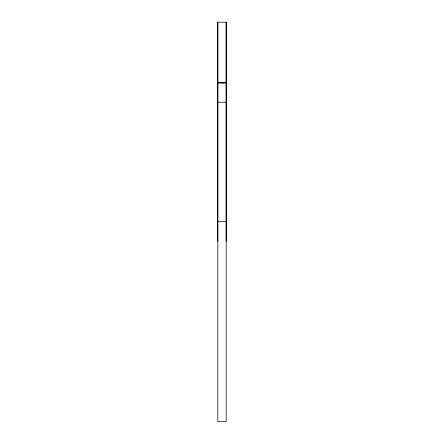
<?xml version="1.0" encoding="UTF-8"?>
<svg xmlns="http://www.w3.org/2000/svg" width="444" height="444" viewBox="0 0 444 444"><rect width="100%" height="100%" fill="white"/><g stroke="black" fill="none" stroke-linecap="round" stroke-linejoin="round"><path stroke-width="0.67" d="M226.179 27.145L226.179 22.2L217.821 22.2L217.821 241.32M226.179 241.32L226.179 22.2M224.697 82.473L222.294 82.651M217.821 82.429L219.769 82.429A2.486 0.511 0 0 0 222.233 82.895A2.486 0.511 0 0 0 224.703 82.429L226.179 82.429M217.821 82.656L226.179 82.656M217.821 83.017L226.179 83.017M217.821 102.225L226.179 102.225M217.821 221.317L226.179 221.317M222.233 82.656L219.763 82.473M217.821 27.095L217.821 22.2M226.179 27.417L226.179 421.561L217.821 421.561L217.821 27.417"/></g></svg>
